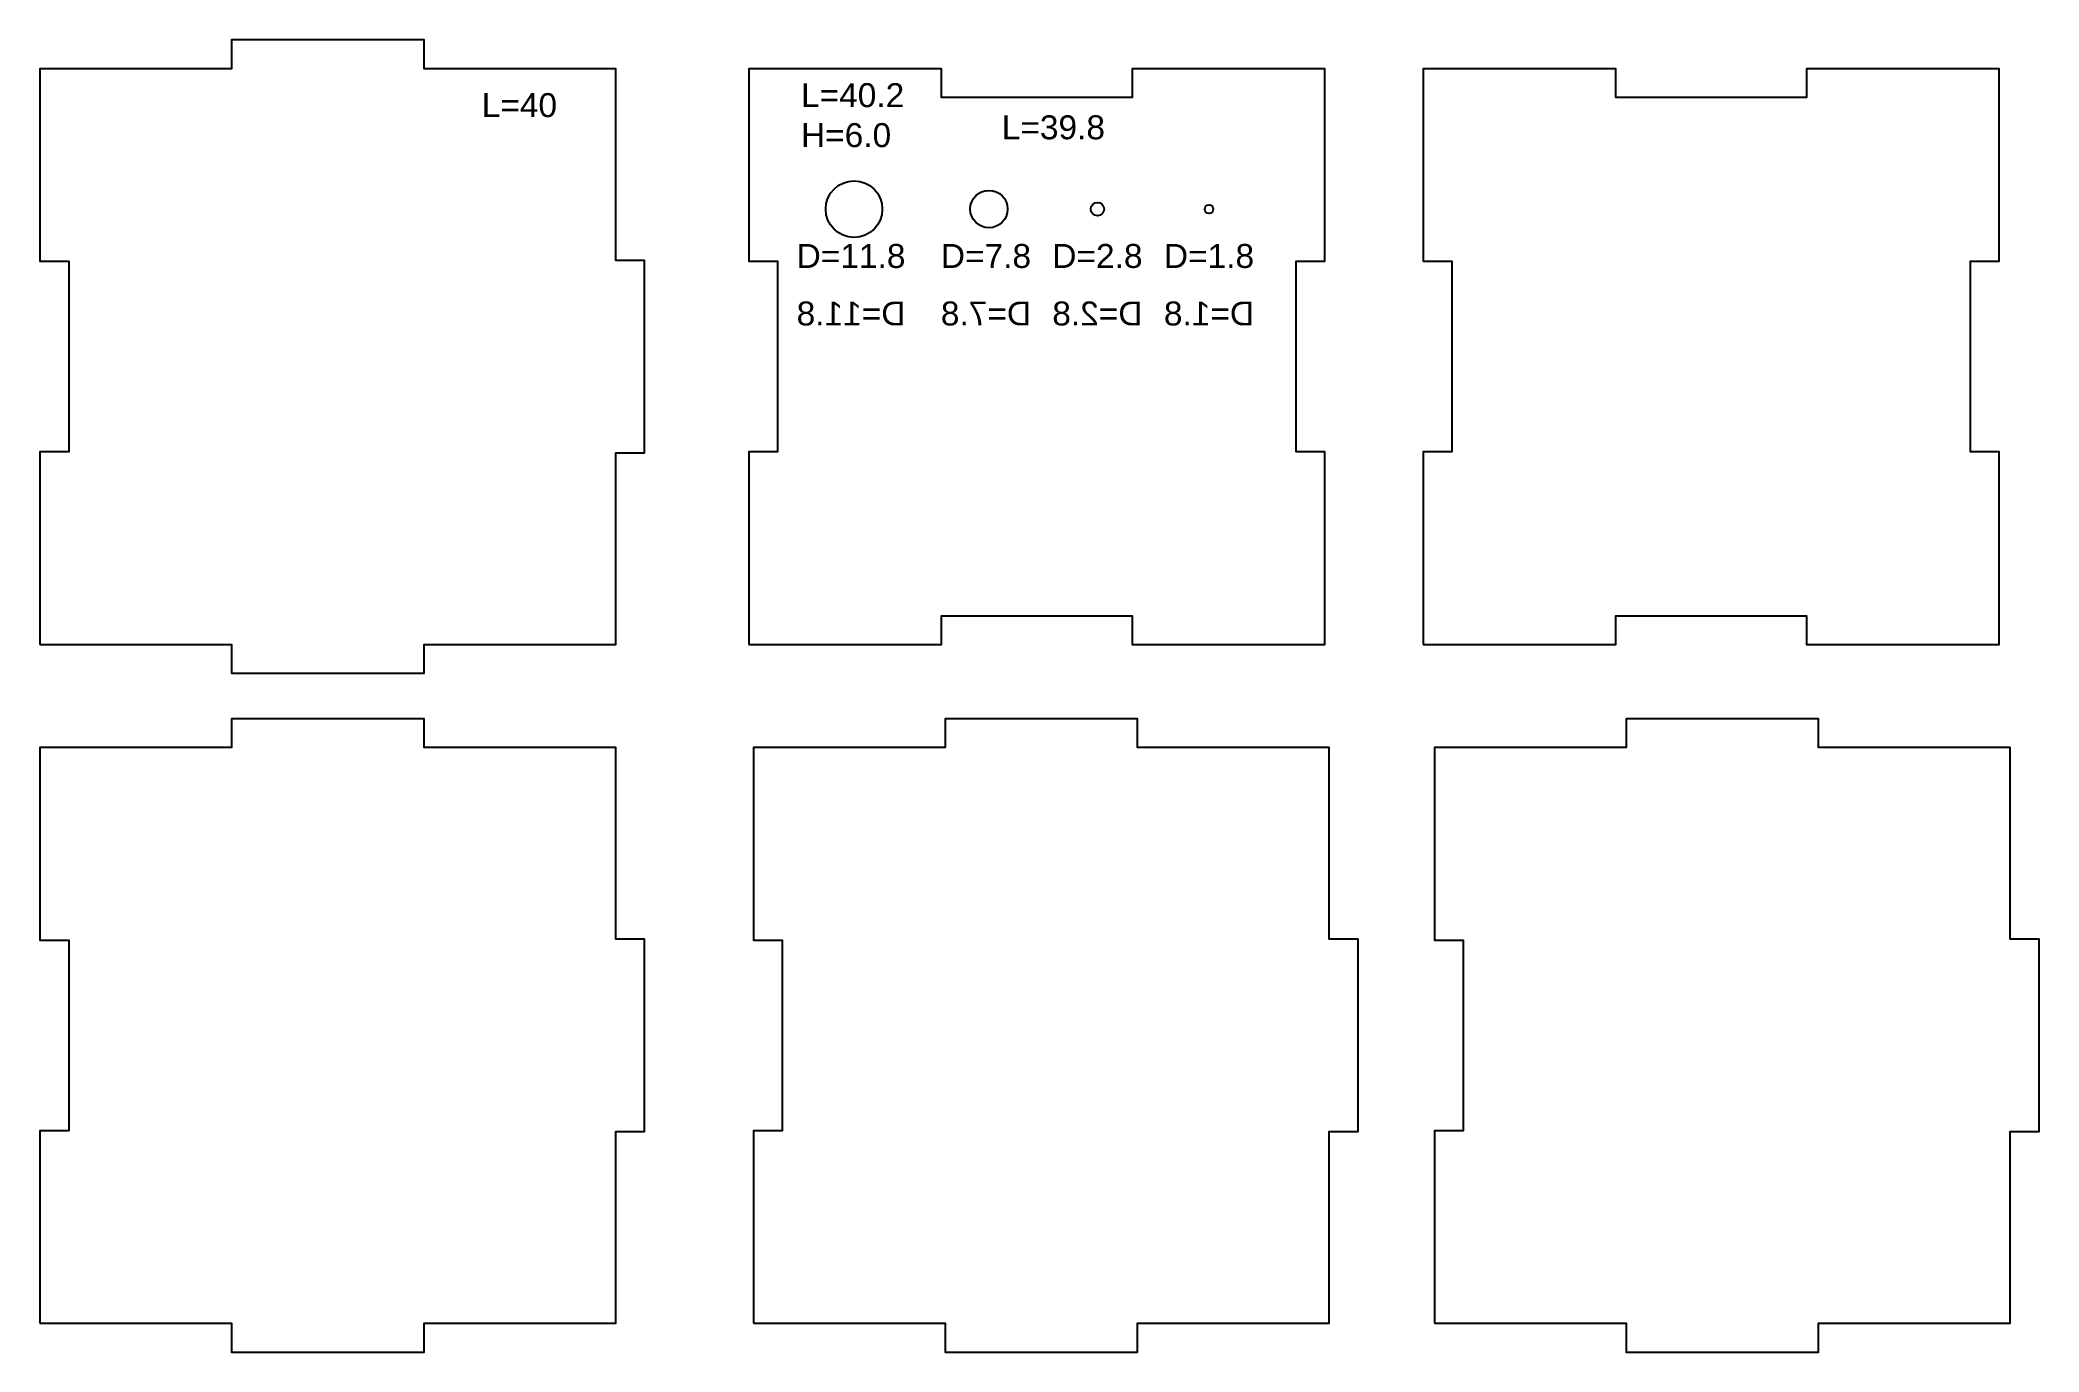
# Model space of a CAD drawing. Header units: millimetres. Extents: x 0 to 417, y -148 to 126.
import ezdxf
from ezdxf.enums import TextEntityAlignment as Align

# ---------------------------------------------------------------- set-up
doc = ezdxf.new("R2010")
doc.units = ezdxf.units.MM
doc.layers.get('0').update_dxf_attribs({"color": 5})
doc.layers.add('Holes', color=1, linetype='Continuous')
doc.layers.add('Text', color=7, linetype='Continuous')
doc.styles.get("Standard").update_dxf_attribs({"font": 'Arial.ttf'})

msp = doc.modelspace()

# ---------------------------------------------------------------- linework, layer by layer
for points in [[(-0.1, -0.1), (39.9, -0.1), (39.9, -6.1), (80.1, -6.1), (80.1, -0.1), (120.1, -0.1), (120.1, 39.9), (126.1, 39.9), (126.1, 80.1), (120.1, 80.1), (120.1, 120.1), (80.1, 120.1), (80.1, 126.1), (39.9, 126.1), (39.9, 120.1), (-0.1, 120.1), (-0.1, 79.9), (5.9, 79.9), (5.9, 40.1), (-0.1, 40.1)], [(147.86, -0.1), (188.06, -0.1), (188.06, 5.9), (227.86, 5.9), (227.86, -0.1), (268.06, -0.1), (268.06, 40.1), (262.06, 40.1), (262.06, 79.9), (268.06, 79.9), (268.06, 120.1), (227.86, 120.1), (227.86, 114.1), (188.06, 114.1), (188.06, 120.1), (147.86, 120.1), (147.86, 79.9), (153.86, 79.9), (153.86, 40.1), (147.86, 40.1)], [(288.6, -0.1), (328.8, -0.1), (328.8, 5.9), (368.6, 5.9), (368.6, -0.1), (408.8, -0.1), (408.8, 40.1), (402.8, 40.1), (402.8, 79.9), (408.8, 79.9), (408.8, 120.1), (368.6, 120.1), (368.6, 114.1), (328.8, 114.1), (328.8, 120.1), (288.6, 120.1), (288.6, 79.9), (294.6, 79.9), (294.6, 40.1), (288.6, 40.1)], [(-0.1, -141.77), (39.9, -141.77), (39.9, -147.77), (80.1, -147.77), (80.1, -141.77), (120.1, -141.77), (120.1, -101.77), (126.1, -101.77), (126.1, -61.57), (120.1, -61.57), (120.1, -21.57), (80.1, -21.57), (80.1, -15.57), (39.9, -15.57), (39.9, -21.57), (-0.1, -21.57), (-0.1, -61.77), (5.9, -61.77), (5.9, -101.57), (-0.1, -101.57)], [(148.8, -141.77), (188.8, -141.77), (188.8, -147.77), (229, -147.77), (229, -141.77), (269, -141.77), (269, -101.77), (275, -101.77), (275, -61.57), (269, -61.57), (269, -21.57), (229, -21.57), (229, -15.57), (188.8, -15.57), (188.8, -21.57), (148.8, -21.57), (148.8, -61.77), (154.8, -61.77), (154.8, -101.57), (148.8, -101.57)], [(290.93, -141.77), (330.93, -141.77), (330.93, -147.77), (371.13, -147.77), (371.13, -141.77), (411.13, -141.77), (411.13, -101.77), (417.13, -101.77), (417.13, -61.57), (411.13, -61.57), (411.13, -21.57), (371.13, -21.57), (371.13, -15.57), (330.93, -15.57), (330.93, -21.57), (290.93, -21.57), (290.93, -61.77), (296.93, -61.77), (296.93, -101.57), (290.93, -101.57)]]:
    msp.add_lwpolyline(points, close=True)
at = {"layer": 'Holes'}
for centre, radius in [((169.8, 90.8), 5.9), ((197.96, 90.8), 3.9), ((220.6, 90.8), 1.4), ((243.89, 90.8), 0.9)]:
    msp.add_circle(centre, radius, dxfattribs=at)

# ---------------------------------------------------------------- texts
at = {"layer": 'Text'}
for s, p in [('L=40.2', (158.73, 112.08)), ('L=40', (92.09, 110)), ('H=6.0', (158.73, 103.74)), ('L=39.8', (200.63, 105.37))]:
    msp.add_text(s, height=5, dxfattribs=at).set_placement(p)
for s, p in [('D=11.8', (169.18, 77.02)), ('D=7.8', (197.34, 77.02)), ('D=2.8', (220.6, 77.02)), ('D=1.8', (243.89, 77.02))]:
    msp.add_text(s, height=5, dxfattribs=at).set_placement(p, align=Align.BOTTOM_CENTER)
at = {"layer": 'Text', "text_generation_flag": 2}
for s, p in [('D=11.8', (169.18, 65.01)), ('D=7.8', (197.34, 65.01)), ('D=2.8', (220.6, 65.01)), ('D=1.8', (243.89, 65.01))]:
    msp.add_text(s, height=5, dxfattribs=at).set_placement(p, align=Align.BOTTOM_CENTER)

doc.saveas('drawing.dxf')
